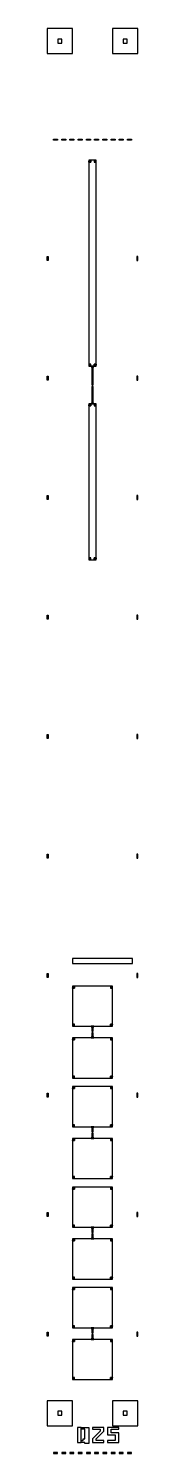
# Model space of a CAD drawing. Extents: x -100 to 1700, y -100 to 28250.
import ezdxf

# ---------------------------------------------------------------- set-up
doc = ezdxf.new("R2010")
doc.units = 0

# ---------------------------------------------------------------- blocks, each defined once
blk = doc.blocks.new('Q25')
for points in [[(-100, 28250), (-100, 27750), (400, 27750), (400, 28250), (-100, 28250)], [(1200, 28250), (1200, 27750), (1700, 27750), (1700, 28250), (1200, 28250)], [(110, 28040), (110, 27960), (190, 27960), (190, 28040), (110, 28040)], [(1410, 28040), (1410, 27960), (1490, 27960), (1490, 28040), (1410, 28040)], [(24, 26050), (104, 26050), (104, 26030), (24, 26030), (24, 26050)], [(187, 26050), (267, 26050), (267, 26030), (187, 26030), (187, 26050)], [(351, 26050), (431, 26050), (431, 26030), (351, 26030), (351, 26050)], [(515, 26050), (595, 26050), (595, 26030), (515, 26030), (515, 26050)], [(678, 26050), (758, 26050), (758, 26030), (678, 26030), (678, 26050)], [(842, 26050), (922, 26050), (922, 26030), (842, 26030), (842, 26050)], [(1005, 26050), (1085, 26050), (1085, 26030), (1005, 26030), (1005, 26050)], [(1169, 26050), (1249, 26050), (1249, 26030), (1169, 26030), (1169, 26050)], [(1333, 26050), (1413, 26050), (1413, 26030), (1333, 26030), (1333, 26050)], [(1496, 26050), (1576, 26050), (1576, 26030), (1496, 26030), (1496, 26050)], [(725, 25630), (725, 21530), (875, 21530), (875, 25630), (725, 25630)], [(725, 25630), (725, 25590), (765, 25590), (765, 25630), (725, 25630)], [(725, 25590), (730, 25610), (745, 25625), (765, 25630), (765, 25610), (755, 25607), (748, 25600), (745, 25590), (725, 25590)], [(745, 25590), (748, 25600), (755, 25607), (765, 25610), (765, 25590), (765, 25590), (765, 25590), (765, 25590), (745, 25590)], [(835, 25630), (835, 25590), (875, 25590), (875, 25630), (835, 25630)], [(875, 25590), (870, 25610), (855, 25625), (835, 25630), (835, 25610), (845, 25607), (852, 25600), (855, 25590), (875, 25590)], [(855, 25590), (852, 25600), (845, 25607), (835, 25610), (835, 25590), (835, 25590), (835, 25590), (835, 25590), (855, 25590)], [(-100, 23633), (-100, 23713), (-80, 23713), (-80, 23633), (-100, 23633)], [(1700, 23633), (1700, 23713), (1680, 23713), (1680, 23633), (1700, 23633)], [(765, 21530), (765, 21570), (725, 21570), (725, 21530), (765, 21530)], [(725, 21570), (730, 21550), (745, 21535), (765, 21530), (765, 21550), (755, 21553), (748, 21560), (745, 21570), (725, 21570)], [(745, 21570), (748, 21560), (755, 21553), (765, 21550), (765, 21570), (765, 21570), (765, 21570), (765, 21570), (745, 21570)], [(875, 21530), (875, 21570), (835, 21570), (835, 21530), (875, 21530)], [(875, 21570), (870, 21550), (855, 21535), (835, 21530), (835, 21550), (845, 21553), (852, 21560), (855, 21570), (875, 21570)], [(855, 21570), (852, 21560), (845, 21553), (835, 21550), (835, 21570), (835, 21570), (835, 21570), (835, 21570), (855, 21570)], [(-100, 21255), (-100, 21335), (-80, 21335), (-80, 21255), (-100, 21255)], [(775, 21530), (775, 21520), (785, 21520), (785, 21530), (775, 21530)], [(785, 21520), (784, 21525), (780, 21529), (775, 21530), (775, 21525), (777, 21524), (779, 21522), (780, 21520), (785, 21520)], [(780, 21520), (779, 21522), (777, 21524), (775, 21525), (775, 21520), (775, 21520), (775, 21520), (775, 21520), (780, 21520)], [(785, 21530), (785, 21160), (815, 21160), (815, 21530), (785, 21530)], [(815, 21530), (815, 21520), (825, 21520), (825, 21530), (815, 21530)], [(815, 21520), (816, 21525), (820, 21529), (825, 21530), (825, 21525), (822, 21524), (821, 21522), (820, 21520), (815, 21520)], [(820, 21520), (821, 21522), (822, 21524), (825, 21525), (825, 21520), (825, 21520), (825, 21520), (825, 21520), (820, 21520)], [(1700, 21255), (1700, 21335), (1680, 21335), (1680, 21255), (1700, 21255)], [(785, 21130), (785, 20780), (815, 20780), (815, 21130), (785, 21130)], [(807, 21165), (807, 21170), (792, 21170), (792, 21165), (807, 21165)], [(792, 21125), (792, 21120), (807, 21120), (807, 21125), (792, 21125)], [(802, 21160), (802, 21165), (797, 21165), (797, 21160), (802, 21160)], [(797, 21130), (797, 21125), (802, 21125), (802, 21130), (797, 21130)], [(725, 20780), (725, 17680), (875, 17680), (875, 20780), (725, 20780)], [(725, 20780), (725, 20740), (765, 20740), (765, 20780), (725, 20780)], [(725, 20740), (730, 20760), (745, 20775), (765, 20780), (765, 20760), (755, 20757), (748, 20750), (745, 20740), (725, 20740)], [(745, 20740), (748, 20750), (755, 20757), (765, 20760), (765, 20740), (765, 20740), (765, 20740), (765, 20740), (745, 20740)], [(785, 20780), (785, 20790), (775, 20790), (775, 20780), (785, 20780)], [(785, 20790), (784, 20785), (780, 20781), (775, 20780), (775, 20785), (777, 20786), (779, 20788), (780, 20790), (785, 20790)], [(780, 20790), (779, 20788), (777, 20786), (775, 20785), (775, 20790), (775, 20790), (775, 20790), (775, 20790), (780, 20790)], [(825, 20780), (825, 20790), (815, 20790), (815, 20780), (825, 20780)], [(815, 20790), (816, 20785), (820, 20781), (825, 20780), (825, 20785), (822, 20786), (821, 20788), (820, 20790), (815, 20790)], [(820, 20790), (821, 20788), (822, 20786), (825, 20785), (825, 20790), (825, 20790), (825, 20790), (825, 20790), (820, 20790)], [(835, 20780), (835, 20740), (875, 20740), (875, 20780), (835, 20780)], [(875, 20740), (870, 20760), (855, 20775), (835, 20780), (835, 20760), (845, 20757), (852, 20750), (855, 20740), (875, 20740)], [(855, 20740), (852, 20750), (845, 20757), (835, 20760), (835, 20740), (835, 20740), (835, 20740), (835, 20740), (855, 20740)], [(-100, 18878), (-100, 18958), (-80, 18958), (-80, 18878), (-100, 18878)], [(1700, 18878), (1700, 18958), (1680, 18958), (1680, 18878), (1700, 18878)], [(765, 17680), (765, 17720), (725, 17720), (725, 17680), (765, 17680)], [(725, 17720), (730, 17700), (745, 17685), (765, 17680), (765, 17700), (755, 17703), (748, 17710), (745, 17720), (725, 17720)], [(745, 17720), (748, 17710), (755, 17703), (765, 17700), (765, 17720), (765, 17720), (765, 17720), (765, 17720), (745, 17720)], [(875, 17680), (875, 17720), (835, 17720), (835, 17680), (875, 17680)], [(875, 17720), (870, 17700), (855, 17685), (835, 17680), (835, 17700), (845, 17703), (852, 17710), (855, 17720), (875, 17720)], [(855, 17720), (852, 17710), (845, 17703), (835, 17700), (835, 17720), (835, 17720), (835, 17720), (835, 17720), (855, 17720)], [(-100, 16501), (-100, 16581), (-80, 16581), (-80, 16501), (-100, 16501)], [(1700, 16501), (1700, 16581), (1680, 16581), (1680, 16501), (1700, 16501)], [(-100, 14124), (-100, 14204), (-80, 14204), (-80, 14124), (-100, 14124)], [(1700, 14124), (1700, 14204), (1680, 14204), (1680, 14124), (1700, 14124)], [(-100, 11746), (-100, 11826), (-80, 11826), (-80, 11746), (-100, 11746)], [(1700, 11746), (1700, 11826), (1680, 11826), (1680, 11746), (1700, 11746)], [(400, 9750), (400, 9650), (1600, 9650), (1600, 9750), (400, 9750)], [(-100, 9369), (-100, 9449), (-80, 9449), (-80, 9369), (-100, 9369)], [(1700, 9369), (1700, 9449), (1680, 9449), (1680, 9369), (1700, 9369)], [(400, 9200), (400, 8400), (1200, 8400), (1200, 9200), (400, 9200)], [(400, 9200), (400, 9160), (440, 9160), (440, 9200), (400, 9200)], [(400, 9160), (405, 9180), (420, 9195), (440, 9200), (440, 9180), (430, 9177), (423, 9170), (420, 9160), (400, 9160)], [(420, 9160), (423, 9170), (430, 9177), (440, 9180), (440, 9160), (440, 9160), (440, 9160), (440, 9160), (420, 9160)], [(1160, 9200), (1160, 9160), (1200, 9160), (1200, 9200), (1160, 9200)], [(1200, 9160), (1195, 9180), (1180, 9195), (1160, 9200), (1160, 9180), (1170, 9177), (1177, 9170), (1180, 9160), (1200, 9160)], [(1180, 9160), (1177, 9170), (1170, 9177), (1160, 9180), (1160, 9160), (1160, 9160), (1160, 9160), (1160, 9160), (1180, 9160)], [(440, 8400), (440, 8440), (400, 8440), (400, 8400), (440, 8400)], [(400, 8440), (405, 8420), (420, 8405), (440, 8400), (440, 8420), (430, 8423), (423, 8430), (420, 8440), (400, 8440)], [(420, 8440), (423, 8430), (430, 8423), (440, 8420), (440, 8440), (440, 8440), (440, 8440), (440, 8440), (420, 8440)], [(775, 8400), (775, 8390), (785, 8390), (785, 8400), (775, 8400)], [(785, 8390), (784, 8395), (780, 8399), (775, 8400), (775, 8395), (777, 8394), (779, 8392), (780, 8390), (785, 8390)], [(780, 8390), (779, 8392), (777, 8394), (775, 8395), (775, 8390), (775, 8390), (775, 8390), (775, 8390), (780, 8390)], [(785, 8400), (785, 8300), (815, 8300), (815, 8400), (785, 8400)], [(785, 8270), (785, 8170), (815, 8170), (815, 8270), (785, 8270)], [(807, 8305), (807, 8310), (792, 8310), (792, 8305), (807, 8305)], [(792, 8265), (792, 8260), (807, 8260), (807, 8265), (792, 8265)], [(802, 8300), (802, 8305), (797, 8305), (797, 8300), (802, 8300)], [(797, 8270), (797, 8265), (802, 8265), (802, 8270), (797, 8270)], [(815, 8400), (815, 8390), (825, 8390), (825, 8400), (815, 8400)], [(815, 8390), (816, 8395), (820, 8399), (825, 8400), (825, 8395), (822, 8394), (821, 8392), (820, 8390), (815, 8390)], [(820, 8390), (821, 8392), (822, 8394), (825, 8395), (825, 8390), (825, 8390), (825, 8390), (825, 8390), (820, 8390)], [(1200, 8400), (1200, 8440), (1160, 8440), (1160, 8400), (1200, 8400)], [(1200, 8440), (1195, 8420), (1180, 8405), (1160, 8400), (1160, 8420), (1170, 8423), (1177, 8430), (1180, 8440), (1200, 8440)], [(1180, 8440), (1177, 8430), (1170, 8423), (1160, 8420), (1160, 8440), (1160, 8440), (1160, 8440), (1160, 8440), (1180, 8440)], [(400, 8170), (400, 7370), (1200, 7370), (1200, 8170), (400, 8170)], [(400, 8170), (400, 8130), (440, 8130), (440, 8170), (400, 8170)], [(400, 8130), (405, 8150), (420, 8165), (440, 8170), (440, 8150), (430, 8147), (423, 8140), (420, 8130), (400, 8130)], [(420, 8130), (423, 8140), (430, 8147), (440, 8150), (440, 8130), (440, 8130), (440, 8130), (440, 8130), (420, 8130)], [(785, 8170), (785, 8180), (775, 8180), (775, 8170), (785, 8170)], [(785, 8180), (784, 8175), (780, 8171), (775, 8170), (775, 8175), (777, 8176), (779, 8178), (780, 8180), (785, 8180)], [(780, 8180), (779, 8178), (777, 8176), (775, 8175), (775, 8180), (775, 8180), (775, 8180), (775, 8180), (780, 8180)], [(825, 8170), (825, 8180), (815, 8180), (815, 8170), (825, 8170)], [(815, 8180), (816, 8175), (820, 8171), (825, 8170), (825, 8175), (822, 8176), (821, 8178), (820, 8180), (815, 8180)], [(820, 8180), (821, 8178), (822, 8176), (825, 8175), (825, 8180), (825, 8180), (825, 8180), (825, 8180), (820, 8180)], [(1160, 8170), (1160, 8130), (1200, 8130), (1200, 8170), (1160, 8170)], [(1200, 8130), (1195, 8150), (1180, 8165), (1160, 8170), (1160, 8150), (1170, 8147), (1177, 8140), (1180, 8130), (1200, 8130)], [(1180, 8130), (1177, 8140), (1170, 8147), (1160, 8150), (1160, 8130), (1160, 8130), (1160, 8130), (1160, 8130), (1180, 8130)], [(440, 7370), (440, 7410), (400, 7410), (400, 7370), (440, 7370)], [(400, 7410), (405, 7390), (420, 7375), (440, 7370), (440, 7390), (430, 7393), (423, 7400), (420, 7410), (400, 7410)], [(420, 7410), (423, 7400), (430, 7393), (440, 7390), (440, 7410), (440, 7410), (440, 7410), (440, 7410), (420, 7410)], [(1200, 7370), (1200, 7410), (1160, 7410), (1160, 7370), (1200, 7370)], [(1200, 7410), (1195, 7390), (1180, 7375), (1160, 7370), (1160, 7390), (1170, 7393), (1177, 7400), (1180, 7410), (1200, 7410)], [(1180, 7410), (1177, 7400), (1170, 7393), (1160, 7390), (1160, 7410), (1160, 7410), (1160, 7410), (1160, 7410), (1180, 7410)], [(400, 7200), (400, 6400), (1200, 6400), (1200, 7200), (400, 7200)], [(400, 7200), (400, 7160), (440, 7160), (440, 7200), (400, 7200)], [(400, 7160), (405, 7180), (420, 7195), (440, 7200), (440, 7180), (430, 7177), (423, 7170), (420, 7160), (400, 7160)], [(420, 7160), (423, 7170), (430, 7177), (440, 7180), (440, 7160), (440, 7160), (440, 7160), (440, 7160), (420, 7160)], [(1160, 7200), (1160, 7160), (1200, 7160), (1200, 7200), (1160, 7200)], [(1200, 7160), (1195, 7180), (1180, 7195), (1160, 7200), (1160, 7180), (1170, 7177), (1177, 7170), (1180, 7160), (1200, 7160)], [(1180, 7160), (1177, 7170), (1170, 7177), (1160, 7180), (1160, 7160), (1160, 7160), (1160, 7160), (1160, 7160), (1180, 7160)], [(-100, 6992), (-100, 7072), (-80, 7072), (-80, 6992), (-100, 6992)], [(1700, 6992), (1700, 7072), (1680, 7072), (1680, 6992), (1700, 6992)], [(440, 6400), (440, 6440), (400, 6440), (400, 6400), (440, 6400)], [(400, 6440), (405, 6420), (420, 6405), (440, 6400), (440, 6420), (430, 6423), (423, 6430), (420, 6440), (400, 6440)], [(420, 6440), (423, 6430), (430, 6423), (440, 6420), (440, 6440), (440, 6440), (440, 6440), (440, 6440), (420, 6440)], [(775, 6400), (775, 6390), (785, 6390), (785, 6400), (775, 6400)], [(785, 6390), (784, 6395), (780, 6399), (775, 6400), (775, 6395), (777, 6394), (779, 6392), (780, 6390), (785, 6390)], [(780, 6390), (779, 6392), (777, 6394), (775, 6395), (775, 6390), (775, 6390), (775, 6390), (775, 6390), (780, 6390)], [(785, 6400), (785, 6300), (815, 6300), (815, 6400), (785, 6400)], [(785, 6270), (785, 6170), (815, 6170), (815, 6270), (785, 6270)], [(807, 6305), (807, 6310), (792, 6310), (792, 6305), (807, 6305)], [(792, 6265), (792, 6260), (807, 6260), (807, 6265), (792, 6265)], [(802, 6300), (802, 6305), (797, 6305), (797, 6300), (802, 6300)], [(797, 6270), (797, 6265), (802, 6265), (802, 6270), (797, 6270)], [(815, 6400), (815, 6390), (825, 6390), (825, 6400), (815, 6400)], [(815, 6390), (816, 6395), (820, 6399), (825, 6400), (825, 6395), (822, 6394), (821, 6392), (820, 6390), (815, 6390)], [(820, 6390), (821, 6392), (822, 6394), (825, 6395), (825, 6390), (825, 6390), (825, 6390), (825, 6390), (820, 6390)], [(1200, 6400), (1200, 6440), (1160, 6440), (1160, 6400), (1200, 6400)], [(1200, 6440), (1195, 6420), (1180, 6405), (1160, 6400), (1160, 6420), (1170, 6423), (1177, 6430), (1180, 6440), (1200, 6440)], [(1180, 6440), (1177, 6430), (1170, 6423), (1160, 6420), (1160, 6440), (1160, 6440), (1160, 6440), (1160, 6440), (1180, 6440)], [(400, 6170), (400, 5370), (1200, 5370), (1200, 6170), (400, 6170)], [(400, 6170), (400, 6130), (440, 6130), (440, 6170), (400, 6170)], [(400, 6130), (405, 6150), (420, 6165), (440, 6170), (440, 6150), (430, 6147), (423, 6140), (420, 6130), (400, 6130)], [(420, 6130), (423, 6140), (430, 6147), (440, 6150), (440, 6130), (440, 6130), (440, 6130), (440, 6130), (420, 6130)], [(785, 6170), (785, 6180), (775, 6180), (775, 6170), (785, 6170)], [(785, 6180), (784, 6175), (780, 6171), (775, 6170), (775, 6175), (777, 6176), (779, 6178), (780, 6180), (785, 6180)], [(780, 6180), (779, 6178), (777, 6176), (775, 6175), (775, 6180), (775, 6180), (775, 6180), (775, 6180), (780, 6180)], [(825, 6170), (825, 6180), (815, 6180), (815, 6170), (825, 6170)], [(815, 6180), (816, 6175), (820, 6171), (825, 6170), (825, 6175), (822, 6176), (821, 6178), (820, 6180), (815, 6180)], [(820, 6180), (821, 6178), (822, 6176), (825, 6175), (825, 6180), (825, 6180), (825, 6180), (825, 6180), (820, 6180)], [(1160, 6170), (1160, 6130), (1200, 6130), (1200, 6170), (1160, 6170)], [(1200, 6130), (1195, 6150), (1180, 6165), (1160, 6170), (1160, 6150), (1170, 6147), (1177, 6140), (1180, 6130), (1200, 6130)], [(1180, 6130), (1177, 6140), (1170, 6147), (1160, 6150), (1160, 6130), (1160, 6130), (1160, 6130), (1160, 6130), (1180, 6130)], [(440, 5370), (440, 5410), (400, 5410), (400, 5370), (440, 5370)], [(400, 5410), (405, 5390), (420, 5375), (440, 5370), (440, 5390), (430, 5393), (423, 5400), (420, 5410), (400, 5410)], [(420, 5410), (423, 5400), (430, 5393), (440, 5390), (440, 5410), (440, 5410), (440, 5410), (440, 5410), (420, 5410)], [(1200, 5370), (1200, 5410), (1160, 5410), (1160, 5370), (1200, 5370)], [(1200, 5410), (1195, 5390), (1180, 5375), (1160, 5370), (1160, 5390), (1170, 5393), (1177, 5400), (1180, 5410), (1200, 5410)], [(1180, 5410), (1177, 5400), (1170, 5393), (1160, 5390), (1160, 5410), (1160, 5410), (1160, 5410), (1160, 5410), (1180, 5410)], [(400, 5200), (400, 4400), (1200, 4400), (1200, 5200), (400, 5200)], [(400, 5200), (400, 5160), (440, 5160), (440, 5200), (400, 5200)], [(400, 5160), (405, 5180), (420, 5195), (440, 5200), (440, 5180), (430, 5177), (423, 5170), (420, 5160), (400, 5160)], [(420, 5160), (423, 5170), (430, 5177), (440, 5180), (440, 5160), (440, 5160), (440, 5160), (440, 5160), (420, 5160)], [(1160, 5200), (1160, 5160), (1200, 5160), (1200, 5200), (1160, 5200)], [(1200, 5160), (1195, 5180), (1180, 5195), (1160, 5200), (1160, 5180), (1170, 5177), (1177, 5170), (1180, 5160), (1200, 5160)], [(1180, 5160), (1177, 5170), (1170, 5177), (1160, 5180), (1160, 5160), (1160, 5160), (1160, 5160), (1160, 5160), (1180, 5160)], [(-100, 4615), (-100, 4695), (-80, 4695), (-80, 4615), (-100, 4615)], [(1700, 4615), (1700, 4695), (1680, 4695), (1680, 4615), (1700, 4615)], [(440, 4400), (440, 4440), (400, 4440), (400, 4400), (440, 4400)], [(400, 4440), (405, 4420), (420, 4405), (440, 4400), (440, 4420), (430, 4423), (423, 4430), (420, 4440), (400, 4440)], [(420, 4440), (423, 4430), (430, 4423), (440, 4420), (440, 4440), (440, 4440), (440, 4440), (440, 4440), (420, 4440)], [(775, 4400), (775, 4390), (785, 4390), (785, 4400), (775, 4400)], [(785, 4390), (784, 4395), (780, 4399), (775, 4400), (775, 4395), (777, 4394), (779, 4392), (780, 4390), (785, 4390)], [(780, 4390), (779, 4392), (777, 4394), (775, 4395), (775, 4390), (775, 4390), (775, 4390), (775, 4390), (780, 4390)], [(785, 4400), (785, 4300), (815, 4300), (815, 4400), (785, 4400)], [(785, 4270), (785, 4170), (815, 4170), (815, 4270), (785, 4270)], [(807, 4305), (807, 4310), (792, 4310), (792, 4305), (807, 4305)], [(792, 4265), (792, 4260), (807, 4260), (807, 4265), (792, 4265)], [(802, 4300), (802, 4305), (797, 4305), (797, 4300), (802, 4300)], [(797, 4270), (797, 4265), (802, 4265), (802, 4270), (797, 4270)], [(815, 4400), (815, 4390), (825, 4390), (825, 4400), (815, 4400)], [(815, 4390), (816, 4395), (820, 4399), (825, 4400), (825, 4395), (822, 4394), (821, 4392), (820, 4390), (815, 4390)], [(820, 4390), (821, 4392), (822, 4394), (825, 4395), (825, 4390), (825, 4390), (825, 4390), (825, 4390), (820, 4390)], [(1200, 4400), (1200, 4440), (1160, 4440), (1160, 4400), (1200, 4400)], [(1200, 4440), (1195, 4420), (1180, 4405), (1160, 4400), (1160, 4420), (1170, 4423), (1177, 4430), (1180, 4440), (1200, 4440)], [(1180, 4440), (1177, 4430), (1170, 4423), (1160, 4420), (1160, 4440), (1160, 4440), (1160, 4440), (1160, 4440), (1180, 4440)], [(400, 4170), (400, 3370), (1200, 3370), (1200, 4170), (400, 4170)], [(400, 4170), (400, 4130), (440, 4130), (440, 4170), (400, 4170)], [(400, 4130), (405, 4150), (420, 4165), (440, 4170), (440, 4150), (430, 4147), (423, 4140), (420, 4130), (400, 4130)], [(420, 4130), (423, 4140), (430, 4147), (440, 4150), (440, 4130), (440, 4130), (440, 4130), (440, 4130), (420, 4130)], [(785, 4170), (785, 4180), (775, 4180), (775, 4170), (785, 4170)], [(785, 4180), (784, 4175), (780, 4171), (775, 4170), (775, 4175), (777, 4176), (779, 4178), (780, 4180), (785, 4180)], [(780, 4180), (779, 4178), (777, 4176), (775, 4175), (775, 4180), (775, 4180), (775, 4180), (775, 4180), (780, 4180)], [(825, 4170), (825, 4180), (815, 4180), (815, 4170), (825, 4170)], [(815, 4180), (816, 4175), (820, 4171), (825, 4170), (825, 4175), (822, 4176), (821, 4178), (820, 4180), (815, 4180)], [(820, 4180), (821, 4178), (822, 4176), (825, 4175), (825, 4180), (825, 4180), (825, 4180), (825, 4180), (820, 4180)], [(1160, 4170), (1160, 4130), (1200, 4130), (1200, 4170), (1160, 4170)], [(1200, 4130), (1195, 4150), (1180, 4165), (1160, 4170), (1160, 4150), (1170, 4147), (1177, 4140), (1180, 4130), (1200, 4130)], [(1180, 4130), (1177, 4140), (1170, 4147), (1160, 4150), (1160, 4130), (1160, 4130), (1160, 4130), (1160, 4130), (1180, 4130)], [(440, 3370), (440, 3410), (400, 3410), (400, 3370), (440, 3370)], [(400, 3410), (405, 3390), (420, 3375), (440, 3370), (440, 3390), (430, 3393), (423, 3400), (420, 3410), (400, 3410)], [(420, 3410), (423, 3400), (430, 3393), (440, 3390), (440, 3410), (440, 3410), (440, 3410), (440, 3410), (420, 3410)], [(1200, 3370), (1200, 3410), (1160, 3410), (1160, 3370), (1200, 3370)], [(1200, 3410), (1195, 3390), (1180, 3375), (1160, 3370), (1160, 3390), (1170, 3393), (1177, 3400), (1180, 3410), (1200, 3410)], [(1180, 3410), (1177, 3400), (1170, 3393), (1160, 3390), (1160, 3410), (1160, 3410), (1160, 3410), (1160, 3410), (1180, 3410)], [(400, 3200), (400, 2400), (1200, 2400), (1200, 3200), (400, 3200)], [(400, 3200), (400, 3160), (440, 3160), (440, 3200), (400, 3200)], [(400, 3160), (405, 3180), (420, 3195), (440, 3200), (440, 3180), (430, 3177), (423, 3170), (420, 3160), (400, 3160)], [(420, 3160), (423, 3170), (430, 3177), (440, 3180), (440, 3160), (440, 3160), (440, 3160), (440, 3160), (420, 3160)], [(1160, 3200), (1160, 3160), (1200, 3160), (1200, 3200), (1160, 3200)], [(1200, 3160), (1195, 3180), (1180, 3195), (1160, 3200), (1160, 3180), (1170, 3177), (1177, 3170), (1180, 3160), (1200, 3160)], [(1180, 3160), (1177, 3170), (1170, 3177), (1160, 3180), (1160, 3160), (1160, 3160), (1160, 3160), (1160, 3160), (1180, 3160)], [(-100, 2237), (-100, 2317), (-80, 2317), (-80, 2237), (-100, 2237)], [(440, 2400), (440, 2440), (400, 2440), (400, 2400), (440, 2400)], [(400, 2440), (405, 2420), (420, 2405), (440, 2400), (440, 2420), (430, 2423), (423, 2430), (420, 2440), (400, 2440)], [(420, 2440), (423, 2430), (430, 2423), (440, 2420), (440, 2440), (440, 2440), (440, 2440), (440, 2440), (420, 2440)], [(775, 2400), (775, 2390), (785, 2390), (785, 2400), (775, 2400)], [(785, 2390), (784, 2395), (780, 2399), (775, 2400), (775, 2395), (777, 2394), (779, 2392), (780, 2390), (785, 2390)], [(780, 2390), (779, 2392), (777, 2394), (775, 2395), (775, 2390), (775, 2390), (775, 2390), (775, 2390), (780, 2390)], [(785, 2400), (785, 2300), (815, 2300), (815, 2400), (785, 2400)], [(785, 2270), (785, 2170), (815, 2170), (815, 2270), (785, 2270)], [(807, 2305), (807, 2310), (792, 2310), (792, 2305), (807, 2305)], [(802, 2300), (802, 2305), (797, 2305), (797, 2300), (802, 2300)], [(797, 2270), (797, 2265), (802, 2265), (802, 2270), (797, 2270)], [(815, 2400), (815, 2390), (825, 2390), (825, 2400), (815, 2400)], [(815, 2390), (816, 2395), (820, 2399), (825, 2400), (825, 2395), (822, 2394), (821, 2392), (820, 2390), (815, 2390)], [(820, 2390), (821, 2392), (822, 2394), (825, 2395), (825, 2390), (825, 2390), (825, 2390), (825, 2390), (820, 2390)], [(1200, 2400), (1200, 2440), (1160, 2440), (1160, 2400), (1200, 2400)], [(1200, 2440), (1195, 2420), (1180, 2405), (1160, 2400), (1160, 2420), (1170, 2423), (1177, 2430), (1180, 2440), (1200, 2440)], [(1180, 2440), (1177, 2430), (1170, 2423), (1160, 2420), (1160, 2440), (1160, 2440), (1160, 2440), (1160, 2440), (1180, 2440)], [(1700, 2237), (1700, 2317), (1680, 2317), (1680, 2237), (1700, 2237)], [(400, 2170), (400, 1370), (1200, 1370), (1200, 2170), (400, 2170)], [(400, 2170), (400, 2130), (440, 2130), (440, 2170), (400, 2170)], [(400, 2130), (405, 2150), (420, 2165), (440, 2170), (440, 2150), (430, 2147), (423, 2140), (420, 2130), (400, 2130)], [(420, 2130), (423, 2140), (430, 2147), (440, 2150), (440, 2130), (440, 2130), (440, 2130), (440, 2130), (420, 2130)], [(785, 2170), (785, 2180), (775, 2180), (775, 2170), (785, 2170)], [(785, 2180), (784, 2175), (780, 2171), (775, 2170), (775, 2175), (777, 2176), (779, 2178), (780, 2180), (785, 2180)], [(780, 2180), (779, 2178), (777, 2176), (775, 2175), (775, 2180), (775, 2180), (775, 2180), (775, 2180), (780, 2180)], [(792, 2265), (792, 2260), (807, 2260), (807, 2265), (792, 2265)], [(825, 2170), (825, 2180), (815, 2180), (815, 2170), (825, 2170)], [(815, 2180), (816, 2175), (820, 2171), (825, 2170), (825, 2175), (822, 2176), (821, 2178), (820, 2180), (815, 2180)], [(820, 2180), (821, 2178), (822, 2176), (825, 2175), (825, 2180), (825, 2180), (825, 2180), (825, 2180), (820, 2180)], [(1160, 2170), (1160, 2130), (1200, 2130), (1200, 2170), (1160, 2170)], [(1200, 2130), (1195, 2150), (1180, 2165), (1160, 2170), (1160, 2150), (1170, 2147), (1177, 2140), (1180, 2130), (1200, 2130)], [(1180, 2130), (1177, 2140), (1170, 2147), (1160, 2150), (1160, 2130), (1160, 2130), (1160, 2130), (1160, 2130), (1180, 2130)], [(440, 1370), (440, 1410), (400, 1410), (400, 1370), (440, 1370)], [(400, 1410), (405, 1390), (420, 1375), (440, 1370), (440, 1390), (430, 1393), (423, 1400), (420, 1410), (400, 1410)], [(420, 1410), (423, 1400), (430, 1393), (440, 1390), (440, 1410), (440, 1410), (440, 1410), (440, 1410), (420, 1410)], [(1200, 1370), (1200, 1410), (1160, 1410), (1160, 1370), (1200, 1370)], [(1200, 1410), (1195, 1390), (1180, 1375), (1160, 1370), (1160, 1390), (1170, 1393), (1177, 1400), (1180, 1410), (1200, 1410)], [(1180, 1410), (1177, 1400), (1170, 1393), (1160, 1390), (1160, 1410), (1160, 1410), (1160, 1410), (1160, 1410), (1180, 1410)], [(-100, 950), (-100, 450), (400, 450), (400, 950), (-100, 950)], [(1200, 950), (1200, 450), (1700, 450), (1700, 950), (1200, 950)], [(110, 740), (110, 660), (190, 660), (190, 740), (110, 740)], [(1410, 740), (1410, 660), (1490, 660), (1490, 740), (1410, 740)], [(500, 120), (575, 120), (575, 420), (500, 420), (500, 120)], [(575, 158), (612, 158), (612, 195), (650, 195), (650, 382), (575, 382), (575, 420), (725, 420), (725, 101), (650, 101), (650, 120), (575, 120), (575, 158)], [(800, 120), (1025, 120), (1025, 158), (875, 158), (875, 195), (1025, 345), (1025, 420), (800, 420), (800, 382), (950, 382), (950, 345), (800, 195), (800, 120), (800, 120)], [(1100, 120), (1325, 120), (1325, 308), (1175, 308), (1175, 382), (1325, 382), (1325, 420), (1100, 420), (1100, 270), (1250, 270), (1250, 158), (1100, 158), (1100, 120), (1100, 120)], [(24, -100), (104, -100), (104, -80), (24, -80), (24, -100)], [(187, -100), (267, -100), (267, -80), (187, -80), (187, -100)], [(351, -100), (431, -100), (431, -80), (351, -80), (351, -100)], [(515, -100), (595, -100), (595, -80), (515, -80), (515, -100)], [(678, -100), (758, -100), (758, -80), (678, -80), (678, -100)], [(842, -100), (922, -100), (922, -80), (842, -80), (842, -100)], [(1005, -100), (1085, -100), (1085, -80), (1005, -80), (1005, -100)], [(1169, -100), (1249, -100), (1249, -80), (1169, -80), (1169, -100)], [(1333, -100), (1413, -100), (1413, -80), (1333, -80), (1333, -100)], [(1496, -100), (1576, -100), (1576, -80), (1496, -80), (1496, -100)]]:
    blk.add_lwpolyline(points)

msp = doc.modelspace()

# ---------------------------------------------------------------- block references
msp.add_blockref('Q25', (0, 0))

doc.saveas('drawing.dxf')
